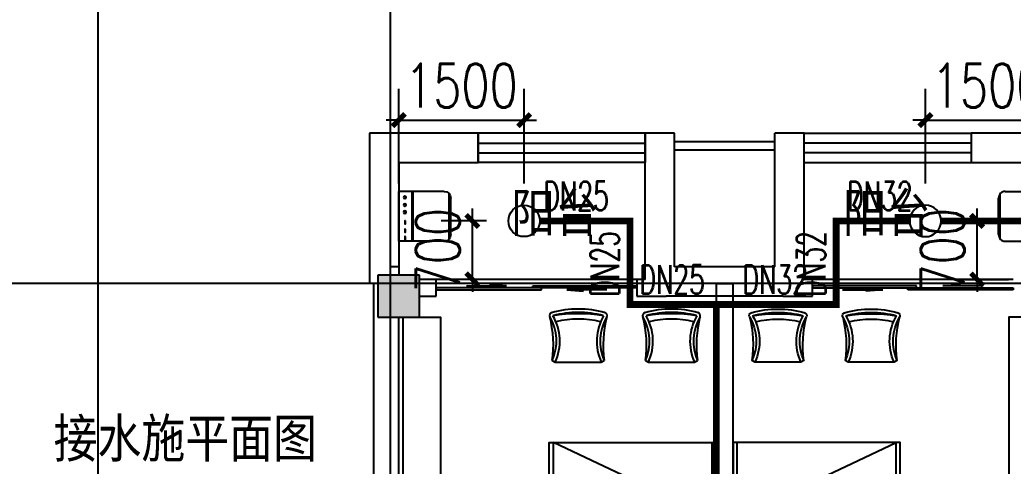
# Model space of a CAD drawing. Extents: x 0 to 2838408, y -923048 to 203859.
# Drawn here: x 2736331 to 2748213, y -473042 to -467701 of the extents above; entities that cross this region are included whole.
import ezdxf

# ---------------------------------------------------------------- set-up
doc = ezdxf.new("R2010")
doc.units = 0
doc.header["$LTSCALE"] = 1000
for name, color, linetype in [('A-Fixt', 81, 'Continuous'), ('COLUMN', 9, 'Continuous'), ('DIM_喷淋', 3, 'Continuous'), ('DOTE', 8, 'Continuous'), ('E2-栏杆', 92, 'Continuous'), ('EQUIP_喷头', 7, 'Continuous'), ('PIPE-喷淋', 6, 'Continuous'), ('PUB_HATCH', 8, 'Continuous'), ('PUB_TEXT', 7, 'Continuous'), ('TEXT_喷淋', 7, 'Continuous'), ('TWT_DIM', 3, 'Continuous'), ('WALL', 9, 'Continuous'), ('WINDOW', 4, 'Continuous'), ('XREF', 8, 'Continuous'), ('配景', 3, 'Continuous')]:
    doc.layers.add(name, color=color, linetype=linetype)
doc.styles.add('_TCH_DIM_T3', font='SIMPLEX', dxfattribs={"width": 0.75, "bigfont": 'HZTXT'})
doc.styles.add('_TWT_PIPEDN', font='SIMPLEX', dxfattribs={"width": 0.8, "height": 2.3, "bigfont": 'HZTXT'})
doc.styles.get("Standard").update_dxf_attribs({"font": 'geniso.shx', "bigfont": 'hztxt.shx'})
doc.dimstyles.new('_TWT_ARCH&&150', dxfattribs={"dimtxt": 525, "dimasz": 150, "dimexe": 375, "dimexo": 450, "dimgap": 150, "dimtad": 1, "dimdec": 0, "dimzin": 0, "dimdsep": 46, "dimtxsty": '_TCH_DIM_T3', "dimblk": 'ARCHTICK', "dimcen": 0.09, "dimclrt": 7, "dimazin": 2, "dimtfac": 1, "dimtdec": 0, "dimtix": 1, "dimtmove": 2, "dimatfit": 3, "dimfxl": 1, "dimtolj": 1, "dimtzin": 0, "dimarcsym": 0})

# ---------------------------------------------------------------- blocks, each defined once
blk = doc.blocks.new('单人床')
at = {"layer": 'A-Fixt'}
for p, q in [((47774, 13973), (48674, 13973)), ((47774, 12073), (48674, 13973)), ((47774, 12073), (48674, 12073))]:
    blk.add_line(p, q, dxfattribs=at)
blk.add_lwpolyline([(47774, 14023), (48674, 14023), (48674, 12023), (47774, 12023), (47774, 14023)], dxfattribs=at)
blk = doc.blocks.new('CH_AP01')
for p, q in [((-311, 17), (-275, 0)), ((-275, 0), (275, 0)), ((275, 0), (311, 17))]:
    blk.add_line(p, q)
for centre, radius, start, end in [((0, -579), 1213, 74.7104, 105.2896), ((-307, 555), 37.8, 100.1859, 202.8359), ((-1658, 202), 1360, 352.1659, 14.4283), ((-824, 250), 563, 335.5038, 31.0903), ((0, -579), 1173, 75.0287, 104.9713), ((0, -1278), 1857, 80.611, 99.389), ((-824, 250), 603, 335.5038, 30.2691), ((0, -579), 1093, 75.8767, 104.1233), ((824, 250), 603, 149.7309, 204.4962), ((824, 250), 563, 148.9097, 204.4962), ((1658, 202), 1360, 165.5717, 187.8341), ((307, 555), 37.8, 337.1641, 79.8141)]:
    blk.add_arc(centre, radius, start, end)
blk = doc.blocks.new('A$C61295E98')
at = {"color": 3}
for p, q in [((544, 598), (0, 598)), ((0, 598), (0, 0)), ((161, 598), (161, 0)), ((170, 0), (170, 598)), ((603, 572), (603, 26)), ((624, 518), (624, 80)), ((544, 0), (0, 0))]:
    blk.add_line(p, q, dxfattribs=at)
for points in [[(82, 540), (75, 540), (75, 577), (82, 577)], [(82, 453), (75, 453), (75, 490), (82, 490)], [(82, 353), (75, 353), (75, 389), (82, 389)]]:
    blk.add_lwpolyline(points, close=True, dxfattribs=at)
for centre in [(74, 250), (74, 164), (74, 71)]:
    blk.add_circle(centre, 15.7, dxfattribs=at)
for centre, start, end in [((544, 518), 360, 90), ((544, 80), 270, 0)]:
    blk.add_arc(centre, 80, start, end, dxfattribs=at)
blk = doc.blocks.new('宿舍')
at = {"layer": 'A-Fixt'}
for p, q in [((47854, 13802), (48354, 15702)), ((48354, 13802), (47854, 15702)), ((47854, 13802), (48354, 13802))]:
    blk.add_line(p, q, dxfattribs=at)
for points in [[(47854, 8602), (48354, 8602), (48354, 15702), (47854, 15702)], [(47854, 10676), (47970, 10676), (47970, 11743), (47854, 11743)]]:
    blk.add_lwpolyline(points, close=True, dxfattribs=at)
at = {"xscale": -1, "rotation": 90}
for p in [(63677, 60475), (63677, 58775)]:
    blk.add_blockref('单人床', p, dxfattribs=at)
at = {"layer": 'A-Fixt', "xscale": -1, "rotation": 180}
for p in [(50002, 9140), (51117, 9140)]:
    blk.add_blockref('CH_AP01', p, dxfattribs=at)
at = {"layer": '配景', "color": 252}
blk.add_blockref('A$C61295E98', (47854, 7097), dxfattribs=at)
blk = doc.blocks.new('$WINLIB2D$00000001')
at = {"color": 0}
for points in [[(-0.5, 0.5), (-0.5, -0.5)], [(-0.5, 0.5), (0.5, 0.5)], [(0.5, -0.5), (0.5, 0.5)], [(0.5, 0.1667), (-0.5, 0.1667)], [(0.5, -0.1667), (-0.5, -0.1667)], [(-0.5, -0.5), (0.5, -0.5)]]:
    blk.add_lwpolyline(points, dxfattribs=at)
blk = doc.blocks.new('$DorLib2D$00000131')
at = {"color": 0, "linetype": 'Continuous'}
for p, q in [((0.15, 0.125), (0.2319, 0.1973)), ((0.2319, 0.1973), (0.2319, 0.125)), ((-0.5, 0.125), (-0.5, 0)), ((0.0192, 0.125), (-0.5, 0.125)), ((0.0192, 0), (0.0192, 0.125)), ((0.35, 0.125), (0.15, 0.125)), ((-0.5, 0), (0.0192, 0)), ((-0.024, 0), (0.5, 0)), ((-0.024, -0.125), (-0.024, 0)), ((0.5, 0), (0.5, -0.125)), ((-0.35, -0.125), (-0.15, -0.125)), ((-0.2319, -0.1973), (-0.2319, -0.125)), ((-0.15, -0.125), (-0.2319, -0.1973)), ((0.5, -0.125), (-0.024, -0.125))]:
    blk.add_line(p, q, dxfattribs=at)
blk = doc.blocks.new('3F1')
at = {"layer": 'PUB_HATCH'}
blk.add_hatch(color=256, dxfattribs=at).paths.add_polyline_path([(2404566.7, -470758.3), (2404566.7, -471258.3), (2405066.7, -471258.3), (2405066.7, -470758.3)])
at = {"layer": 'COLUMN'}
for p, q in [((2404566.7, -470758.3), (2404566.7, -471258.3)), ((2405066.7, -470758.3), (2404566.7, -470758.3)), ((2405066.7, -471258.3), (2405066.7, -470758.3)), ((2404566.7, -471258.3), (2405066.7, -471258.3))]:
    blk.add_line(p, q, dxfattribs=at)
at = {"layer": 'DOTE'}
for p, q in [((2401216.7, -467258.3), (2401216.7, -550458.3)), ((2404716.7, -467258.3), (2404716.7, -550458.3)), ((2453916.7, -470858.3), (2343216.7, -470858.3)), ((2453916.7, -470858.3), (2343216.7, -470858.3))]:
    blk.add_line(p, q, dxfattribs=at)
at = {"layer": 'E2-栏杆'}
for points in [[(2408116.7, -469158.3), (2409316.7, -469158.3)], [(2408116.7, -469258.3), (2409316.7, -469258.3)]]:
    blk.add_lwpolyline(points, dxfattribs=at)
at = {"layer": 'WALL'}
for p, q in [((2405766.7, -469058.3), (2404466.7, -469058.3)), ((2404466.7, -469058.3), (2404466.7, -470858.3)), ((2405766.7, -469408.3), (2405766.7, -469058.3)), ((2408116.7, -469058.3), (2407766.7, -469058.3)), ((2407766.7, -469058.3), (2407766.7, -469408.3)), ((2408116.7, -470658.3), (2408116.7, -469058.3)), ((2409316.7, -470658.3), (2409316.7, -469058.3)), ((2409666.7, -469058.3), (2409316.7, -469058.3)), ((2409666.7, -469408.3), (2409666.7, -469058.3)), ((2412716.7, -469058.3), (2411666.7, -469058.3)), ((2411666.7, -469058.3), (2411666.7, -469408.3)), ((2404816.7, -469408.3), (2405766.7, -469408.3)), ((2404816.7, -469408.3), (2404816.7, -470758.3)), ((2407766.7, -470808.3), (2407766.7, -469408.3)), ((2409666.7, -470808.3), (2409666.7, -469408.3)), ((2411666.7, -469408.3), (2412616.7, -469408.3)), ((2404816.7, -470658.3), (2404716.7, -470658.3)), ((2404716.7, -470658.3), (2404716.7, -470758.3)), ((2409316.7, -470658.3), (2408116.7, -470658.3)), ((2405266.7, -470808.3), (2405066.7, -470808.3)), ((2405266.7, -471008.3), (2405266.7, -470808.3)), ((2407766.7, -470808.3), (2407666.7, -470808.3)), ((2407666.7, -470808.3), (2407666.7, -471008.3)), ((2409766.7, -470808.3), (2409666.7, -470808.3)), ((2409766.7, -471008.3), (2409766.7, -470808.3)), ((2404516.7, -470858.3), (2404516.7, -473458.3)), ((2404666.7, -470858.3), (2404666.7, -470858.3)), ((2404691.7, -470858.3), (2404691.7, -470858.3)), ((2404716.7, -470858.3), (2404716.7, -470858.3)), ((2408616.7, -475958.3), (2408616.7, -470858.3)), ((2408616.7, -470858.3), (2408816.7, -470858.3)), ((2408816.7, -475958.3), (2408816.7, -470858.3)), ((2405066.7, -471008.3), (2405266.7, -471008.3)), ((2407666.7, -471008.3), (2408016.7, -471008.3)), ((2409416.7, -471008.3), (2408016.7, -471008.3)), ((2409416.7, -471008.3), (2409766.7, -471008.3)), ((2404866.7, -471258.3), (2404866.7, -473658.3))]:
    blk.add_line(p, q, dxfattribs=at)
at = {"layer": 'WINDOW'}
for p, q in [((2407666.7, -470808.3), (2405266.7, -470808.3)), ((2412166.7, -470808.3), (2409766.7, -470808.3))]:
    blk.add_line(p, q, dxfattribs=at)
at = {"xscale": -1, "rotation": 180}
blk.add_blockref('宿舍', (2356962.9, -462656.6), dxfattribs=at)
at = {"rotation": 180}
blk.add_blockref('宿舍', (2460470.6, -462656.6), dxfattribs=at)
at = {"layer": 'WINDOW', "rotation": 180}
for name, p, xscale, yscale, zscale in [('$WINLIB2D$00000001', (2406766.7, -469233.3), 2000, 350, 2000), ('$WINLIB2D$00000001', (2410666.7, -469233.3), -2000, 350, -2000), ('$DorLib2D$00000131', (2406466.7, -470908.3), 2400, -200, 2400), ('$DorLib2D$00000131', (2410966.7, -470908.3), -2400, -200, -2400)]:
    blk.add_blockref(name, p, dxfattribs=dict(at, xscale=xscale, yscale=yscale, zscale=zscale))
at = {"layer": 'PUB_TEXT'}
for p in [(2406162.1, -470290.2), (2410129.2, -470290.2)]:
    blk.add_text('阳台', height=525, dxfattribs=at).set_placement(p)
blk = doc.blocks.new('_ArchTick')
at = {"color": 0, "linetype": 'ByBlock', "const_width": 0.4}
blk.add_lwpolyline([(-0.5, -0.5), (0.5, 0.5)], dxfattribs=at)
blk = doc.blocks.new('*D2367')
at = {"layer": 'Defpoints', "color": 0, "linetype": 'ByBlock', "transparency": 16777216}
for p in [(2742363, -468901), (2740863, -470108), (2742363, -470108)]:
    blk.add_point(p, dxfattribs=at)
at = {"layer": 'TWT_DIM', "color": 0, "linetype": 'ByBlock', "lineweight": -2, "transparency": 16777216}
for p, q in [((2740863, -469658), (2740863, -468526)), ((2742363, -469658), (2742363, -468526)), ((2740863, -468901), (2740713, -468901)), ((2740863, -468901), (2742363, -468901)), ((2742363, -468901), (2742513, -468901))]:
    blk.add_line(p, q, dxfattribs=at)
at = {"layer": 'TWT_DIM', "color": 0, "linetype": 'ByBlock', "lineweight": -2, "transparency": 16777216, "xscale": 150, "yscale": 150, "zscale": 150}
blk.add_blockref('_ArchTick', (2740863, -468901), dxfattribs=at)
at = {"layer": 'TWT_DIM', "color": 0, "linetype": 'ByBlock', "lineweight": -2, "transparency": 16777216, "xscale": 150, "yscale": 150, "zscale": 150, "rotation": 180}
blk.add_blockref('_ArchTick', (2742363, -468901), dxfattribs=at)
at = {"layer": 'TWT_DIM', "color": 7, "linetype": 'ByBlock', "transparency": 16777216, "insert": (2741613, -468488), "char_height": 525, "attachment_point": 5, "style": '_TCH_DIM_T3'}
blk.add_mtext('\\A1;1500', dxfattribs=at)
blk = doc.blocks.new('*D2368')
at = {"layer": 'Defpoints', "color": 0, "linetype": 'ByBlock', "transparency": 16777216}
for p in [(2741744, -470108), (2742363, -470108), (2742363, -470808)]:
    blk.add_point(p, dxfattribs=at)
at = {"layer": 'TWT_DIM', "color": 0, "linetype": 'ByBlock', "lineweight": -2, "transparency": 16777216}
for p, q in [((2741744, -470108), (2741744, -469958)), ((2741913, -470108), (2741369, -470108)), ((2741744, -470808), (2741744, -470108)), ((2741913, -470808), (2741369, -470808)), ((2741744, -470808), (2741744, -470958))]:
    blk.add_line(p, q, dxfattribs=at)
at = {"layer": 'TWT_DIM', "color": 0, "linetype": 'ByBlock', "lineweight": -2, "transparency": 16777216, "xscale": 150, "yscale": 150, "zscale": 150}
for p, rotation in [((2741744, -470108), 270), ((2741744, -470808), 90)]:
    blk.add_blockref('_ArchTick', p, dxfattribs=dict(at, rotation=rotation))
at = {"layer": 'TWT_DIM', "color": 7, "linetype": 'ByBlock', "transparency": 16777216, "insert": (2741331, -470458), "char_height": 525, "attachment_point": 5, "rotation": 90, "style": '_TCH_DIM_T3'}
blk.add_mtext('\\A1;700', dxfattribs=at)
blk = doc.blocks.new('*D2371')
at = {"layer": 'Defpoints', "color": 0, "linetype": 'ByBlock', "transparency": 16777216}
for p in [(2748663, -468901), (2747163, -470108), (2748663, -470108)]:
    blk.add_point(p, dxfattribs=at)
at = {"layer": 'TWT_DIM', "color": 0, "linetype": 'ByBlock', "lineweight": -2, "transparency": 16777216}
for p, q in [((2747163, -469658), (2747163, -468526)), ((2748663, -469658), (2748663, -468526)), ((2747163, -468901), (2747013, -468901)), ((2747163, -468901), (2748663, -468901)), ((2748663, -468901), (2748813, -468901))]:
    blk.add_line(p, q, dxfattribs=at)
at = {"layer": 'TWT_DIM', "color": 0, "linetype": 'ByBlock', "lineweight": -2, "transparency": 16777216, "xscale": 150, "yscale": 150, "zscale": 150}
blk.add_blockref('_ArchTick', (2747163, -468901), dxfattribs=at)
at = {"layer": 'TWT_DIM', "color": 0, "linetype": 'ByBlock', "lineweight": -2, "transparency": 16777216, "xscale": 150, "yscale": 150, "zscale": 150, "rotation": 180}
blk.add_blockref('_ArchTick', (2748663, -468901), dxfattribs=at)
at = {"layer": 'TWT_DIM', "color": 7, "linetype": 'ByBlock', "transparency": 16777216, "insert": (2747913, -468488), "char_height": 525, "attachment_point": 5, "style": '_TCH_DIM_T3'}
blk.add_mtext('\\A1;1500', dxfattribs=at)
blk = doc.blocks.new('*D2372')
at = {"layer": 'Defpoints', "color": 0, "linetype": 'ByBlock', "transparency": 16777216}
for p in [(2747163, -470108), (2747782, -470108), (2747163, -470808)]:
    blk.add_point(p, dxfattribs=at)
at = {"layer": 'TWT_DIM', "color": 0, "linetype": 'ByBlock', "lineweight": -2, "transparency": 16777216}
for p, q in [((2747782, -470108), (2747782, -469958)), ((2747613, -470108), (2748157, -470108)), ((2747782, -470808), (2747782, -470108)), ((2747613, -470808), (2748157, -470808)), ((2747782, -470808), (2747782, -470958))]:
    blk.add_line(p, q, dxfattribs=at)
at = {"layer": 'TWT_DIM', "color": 0, "linetype": 'ByBlock', "lineweight": -2, "transparency": 16777216, "xscale": 150, "yscale": 150, "zscale": 150}
for p, rotation in [((2747782, -470108), 270), ((2747782, -470808), 90)]:
    blk.add_blockref('_ArchTick', p, dxfattribs=dict(at, rotation=rotation))
at = {"layer": 'TWT_DIM', "color": 7, "linetype": 'ByBlock', "transparency": 16777216, "insert": (2747369, -470458), "char_height": 525, "attachment_point": 5, "rotation": 90, "style": '_TCH_DIM_T3'}
blk.add_mtext('\\A1;700', dxfattribs=at)
blk = doc.blocks.new('$TwtSys$00000125')
blk.add_circle((0, 0, 0), 1)

msp = doc.modelspace()

# ---------------------------------------------------------------- hatches: boundary and pattern name
at = {"layer": 'PIPE-喷淋', "linetype": 'ByBlock'}
for points in [[(2743629.3, -470108.3), (2743670.6, -470108.3), (2743670.6, -470067)], [(2743629.3, -470108.3), (2743629.3, -470067), (2743670.6, -470067)], [(2746095.8, -470108.3), (2746054.5, -470108.3), (2746054.5, -470067)], [(2746095.8, -470108.3), (2746095.8, -470067), (2746054.5, -470067)], [(2743629.3, -471108.3), (2743629.3, -471149.5), (2743588.1, -471149.5)], [(2743629.3, -471108.3), (2743588.1, -471108.3), (2743588.1, -471149.5)], [(2746095.8, -471108.3), (2746095.8, -471149.5), (2746137, -471149.5)], [(2746095.8, -471108.3), (2746137, -471108.3), (2746137, -471149.5)]]:
    msp.add_hatch(color=256, dxfattribs=at).paths.add_polyline_path(points)

# ---------------------------------------------------------------- linework, layer by layer
at = {"layer": 'PIPE-喷淋', "linetype": 'ByBlock', "ltscale": 1.5, "const_width": 82.5}
for points in [[(2743629.3, -470108.3), (2742550, -470108.3)], [(2743629.3, -471108.3), (2743629.3, -470108.3)], [(2746095.8, -471108.3), (2746095.8, -470108.3)], [(2746095.8, -470108.3), (2746975, -470108.3)], [(2747350, -470108.3), (2750175, -470108.3)], [(2744662.5, -471108.3), (2743629.3, -471108.3)], [(2744662.5, -476297.7), (2744662.5, -471108.3)], [(2744662.5, -471108.3), (2746095.8, -471108.3)]]:
    msp.add_lwpolyline(points, dxfattribs=at)

# ---------------------------------------------------------------- block references
at = {"layer": 'EQUIP_喷头', "linetype": 'ByBlock', "xscale": 187.5, "yscale": 187.5, "zscale": 187.5}
msp.add_blockref('$TwtSys$00000125', (2742362.5, -470108.3), dxfattribs=at)
at = {"layer": 'EQUIP_喷头', "linetype": 'ByBlock', "xscale": 187.5, "yscale": -187.5, "zscale": 187.5, "rotation": 180}
msp.add_blockref('$TwtSys$00000125', (2747162.5, -470108.3), dxfattribs=at)
at = {"layer": 'XREF'}
msp.add_blockref('3F1', (336045.8, 0), dxfattribs=at)

# ---------------------------------------------------------------- texts
at = {"layer": 'DIM_喷淋', "color": 7}
msp.add_text('接水施平面图', height=525, dxfattribs=at).set_placement((2736735, -472989.3))
at = {"layer": 'TEXT_喷淋', "color": 251, "linetype": 'ByBlock', "style": '_TWT_PIPEDN', "width": 0.64}
for s, p in [('DN25', (2742591.1, -469980.8)), ('DN32', (2746224.4, -469980.8)), ('DN25', (2743741.1, -470980.8)), ('DN32', (2744974.4, -470980.8))]:
    msp.add_text(s, height=345, dxfattribs=at).set_placement(p)
for s, p in [('DN25', (2743501.8, -471013.1)), ('DN32', (2745968.3, -471013.1))]:
    msp.add_text(s, height=345, rotation=90, dxfattribs=at).set_placement(p)

# ---------------------------------------------------------------- dimensions: what is measured, and where the dimension line sits
at = {"layer": 'TWT_DIM', "linetype": 'ByBlock'}
for p1, p2, distance, picture, middle in [((2740862.5, -470108.3), (2742362.5, -470108.3), 1207.4, '*D2367', (2741612.5, -468488.3)), ((2747162.5, -470108.3), (2748662.5, -470108.3), 1207.4, '*D2371', (2747912.5, -468488.3)), ((2742362.5, -470808.3), (2742362.5, -470108.3), 619, '*D2368', (2741331, -470458.3)), ((2747162.5, -470808.3), (2747162.5, -470108.3), -619, '*D2372', (2747369, -470458.3))]:
    dim = msp.add_aligned_dim(p1=p1, p2=p2, distance=distance, dimstyle='_TWT_ARCH&&150', dxfattribs=at)
    dim.commit()
    dim.dimension.update_dxf_attribs({"geometry": picture, "text_midpoint": middle})

doc.saveas('drawing.dxf')
